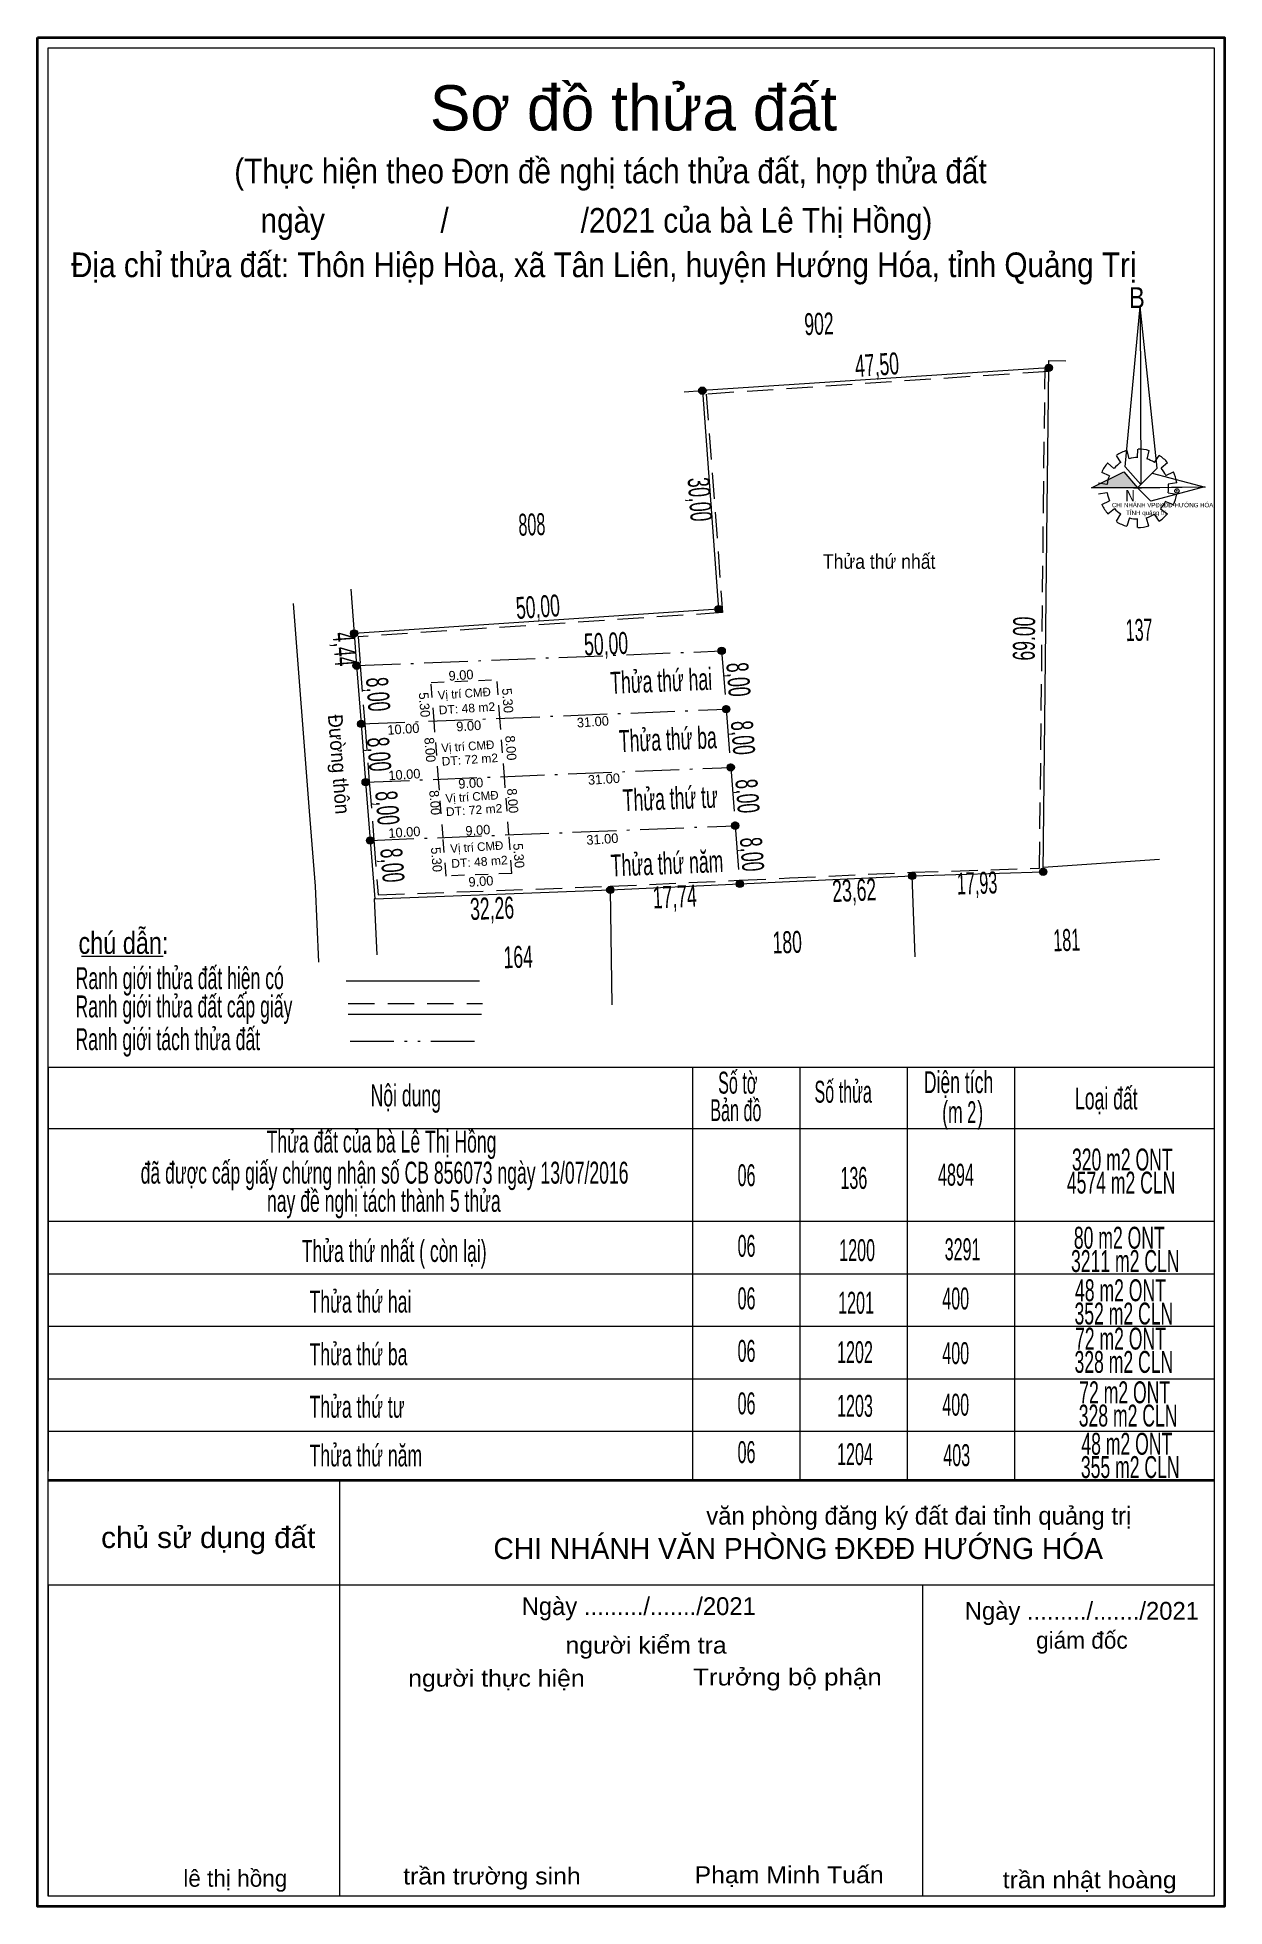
# Model space of a CAD drawing. Header units: metres. Extents: x 549159 to 549322, y 1838528 to 1838784.
import ezdxf
from ezdxf.enums import TextEntityAlignment as Align

# ---------------------------------------------------------------- set-up
doc = ezdxf.new("R2010")
doc.units = ezdxf.units.M
doc.header["$LTSCALE"] = 1.2
doc.header["$PDMODE"] = 32
doc.header["$PDSIZE"] = 0.6
for name, pattern in [('DASH_DOUBLE_DOT', [9.2, 5, -1.2, 0.3, -1.2, 0.3, -1.2]), ('DOT_DASHED', [7.7, 5, -1.2, 0.3, -1.2]), ('MEDIUM_DASHED', [4.5, 3, -1.5]), ('SHORT_DASHED', [2.7, 1.5, -1.2])]:
    doc.linetypes.add(name, pattern=pattern)
for name, color, linetype, lineweight in [('1', 7, 'Continuous', 13), ('10', 7, 'DOT_DASHED', 13), ('17', 7, 'Continuous', 13), ('5', 7, 'Continuous', 35), ('6', 7, 'Continuous', 13), ('63', 7, 'DASH_DOUBLE_DOT', 13)]:
    doc.layers.add(name, color=color, linetype=linetype, lineweight=lineweight)
doc.layers.add('7', color=7, linetype='Continuous')

msp = doc.modelspace()

# ---------------------------------------------------------------- hatches: boundary and pattern name
at = {"layer": '1'}
for points in [[(549298.04, 1838738.82, 1), (549297.04, 1838738.82, 1)], [(549250.64, 1838735.69, 1), (549249.64, 1838735.69, 1)], [(549303.41, 1838722.4), (549307.81, 1838724.56), (549309.7, 1838722.4)], [(549252.87, 1838705.77, 1), (549251.87, 1838705.77, 1)], [(549202.98, 1838702.46, 1), (549201.98, 1838702.46, 1)], [(549203.323, 1838698.037, 1), (549202.323, 1838698.037, 1)], [(549203.323, 1838698.037, 1), (549202.323, 1838698.037, 1)], [(549203.323, 1838698.037, 1), (549202.323, 1838698.037, 1)], [(549253.282, 1838700.058, 1), (549252.282, 1838700.058, 1)], [(549253.902, 1838692.082, 1), (549252.902, 1838692.082, 1)], [(549253.902, 1838692.082, 1), (549252.902, 1838692.082, 1)], [(549253.902, 1838692.082, 1), (549252.902, 1838692.082, 1)], [(549203.942, 1838690.061, 1), (549202.942, 1838690.061, 1)], [(549203.942, 1838690.061, 1), (549202.942, 1838690.061, 1)], [(549203.942, 1838690.061, 1), (549202.942, 1838690.061, 1)], [(549254.521, 1838684.106, 1), (549253.521, 1838684.106, 1)], [(549254.521, 1838684.106, 1), (549253.521, 1838684.106, 1)], [(549254.521, 1838684.106, 1), (549253.521, 1838684.106, 1)], [(549204.562, 1838682.085, 1), (549203.562, 1838682.085, 1)], [(549204.562, 1838682.085, 1), (549203.562, 1838682.085, 1)], [(549204.562, 1838682.085, 1), (549203.562, 1838682.085, 1)], [(549255.14, 1838676.13, 1), (549254.14, 1838676.13, 1)], [(549255.14, 1838676.13, 1), (549254.14, 1838676.13, 1)], [(549255.14, 1838676.13, 1), (549254.14, 1838676.13, 1)], [(549205.181, 1838674.109, 1), (549204.181, 1838674.109, 1)], [(549205.181, 1838674.109, 1), (549204.181, 1838674.109, 1)], [(549205.181, 1838674.109, 1), (549204.181, 1838674.109, 1)], [(549297.27, 1838669.82, 1), (549296.27, 1838669.82, 1)], [(549238.04, 1838667.33, 1), (549237.04, 1838667.33, 1)], [(549255.759, 1838668.154, 1), (549254.759, 1838668.154, 1)], [(549255.759, 1838668.154, 1), (549254.759, 1838668.154, 1)], [(549255.759, 1838668.154, 1), (549254.759, 1838668.154, 1)], [(549279.35, 1838669.25, 1), (549278.35, 1838669.25, 1)]]:
    msp.add_hatch(color=256, dxfattribs=at).paths.add_polyline_path(points)

# ---------------------------------------------------------------- linework, layer by layer
for p, q in [((549297.49, 1838739.81), (549299.89, 1838739.78)), ((549297.49, 1838739.81), (549297.54, 1838738.82)), ((549247.65, 1838735.52), (549250.14, 1838735.69)), ((549307.43, 1838725.87), (549306.8, 1838726.82)), ((549308.23, 1838727.48), (549308.51, 1838726.35)), ((549309.7, 1838726.53), (549309.74, 1838727.7)), ((549311.24, 1838727.48), (549310.96, 1838726.31)), ((549312.01, 1838725.87), (549312.64, 1838726.82)), ((549305.86, 1838724.05), (549304.81, 1838724.48)), ((549305.58, 1838725.8), (549306.45, 1838725.03)), ((549313.8, 1838725.8), (549312.92, 1838725.07)), ((549313.55, 1838724.08), (549314.6, 1838724.59)), ((549304.35, 1838723.06), (549305.51, 1838722.88)), ((549305.51, 1838721.71), (549304.35, 1838721.53)), ((549309.14, 1838722.37), (549310.26, 1838722.37)), ((549315.09, 1838723.06), (549313.9, 1838722.88)), ((549313.9, 1838721.71), (549315.09, 1838721.53)), ((549304.81, 1838720.1), (549305.86, 1838720.61)), ((549306.55, 1838719.52), (549305.65, 1838718.79)), ((549312.85, 1838719.52), (549313.8, 1838718.83)), ((549314.63, 1838720.07), (549313.48, 1838720.5)), ((549306.8, 1838717.8), (549307.39, 1838718.83)), ((549308.58, 1838718.28), (549308.23, 1838717.15)), ((549309.7, 1838716.96), (549309.7, 1838718.1)), ((549310.86, 1838718.28), (549311.21, 1838717.18)), ((549312.64, 1838717.8), (549312.01, 1838718.79)), ((549194.14, 1838706.54), (549196.35, 1838678.1)), ((549202.03, 1838708.49), (549202.48, 1838702.46)), ((549296.78, 1838670.47), (549312.69, 1838671.53)), ((549279.27, 1838658.18), (549278.85, 1838669.27)), ((549237.54, 1838667.33), (549237.75, 1838651.58)), ((549160.61, 1838643.07), (549320.15, 1838643.07)), ((549160.61, 1838643.07), (549160.61, 1838587.73)), ((549248.77, 1838643.07), (549248.77, 1838586.54)), ((549263.46, 1838643.07), (549263.46, 1838586.54)), ((549278.16, 1838643.07), (549278.16, 1838586.54)), ((549292.86, 1838643.07), (549292.86, 1838586.54)), ((549160.61, 1838634.65), (549320.15, 1838634.65)), ((549160.61, 1838621.98), (549320.15, 1838621.98)), ((549160.61, 1838614.78), (549320.15, 1838614.78)), ((549160.61, 1838614.78), (549320.15, 1838614.78)), ((549168.58, 1838614.78), (549320.15, 1838614.78)), ((549160.61, 1838607.59), (549320.15, 1838607.59)), ((549160.61, 1838607.59), (549320.15, 1838607.59)), ((549160.61, 1838600.4), (549320.15, 1838600.4)), ((549160.61, 1838600.4), (549320.15, 1838600.4)), ((549160.61, 1838593.21), (549320.15, 1838593.21)), ((549171.24, 1838586.54), (549320.15, 1838586.54)), ((549200.49, 1838586.54), (549200.49, 1838529.59)), ((549159.14, 1838585.14), (549159.14, 1838528.13)), ((549160.6, 1838572.22), (549160.6, 1838529.59)), ((549160.6, 1838572.21), (549320.15, 1838572.21)), ((549280.27, 1838572.22), (549280.27, 1838529.59))]:
    msp.add_line(p, q, dxfattribs=at)
at = {"layer": '1', "linetype": 'SHORT_DASHED'}
for p, q in [((549213.02, 1838695.75), (549222.02, 1838696.11)), ((549222.43, 1838690.83), (549222.02, 1838696.11)), ((549213.43, 1838690.47), (549213.02, 1838695.75)), ((549224.08, 1838669.59), (549223.67, 1838674.87))]:
    msp.add_line(p, q, dxfattribs=at)
at = {"layer": '1', "lineweight": 35}
msp.add_line((549160.6, 1838586.54), (549320.15, 1838586.54), dxfattribs=at)
at = {"layer": '1'}
for points in [[(549310.05, 1838747.2), (549310.13, 1838722.83), (549308, 1838725.26)], [(549310.05, 1838747.2), (549310.13, 1838722.83), (549312.37, 1838725.09)], [(549303.41, 1838722.4), (549307.81, 1838724.56), (549309.7, 1838722.4)], [(549318.94, 1838722.48), (549309.7, 1838722.4), (549311.7, 1838724.41)], [(549318.87, 1838722.51), (549311.52, 1838720.54), (549309.7, 1838722.4)]]:
    msp.add_lwpolyline(points, close=True, dxfattribs=at)
at = {"layer": '1', "linetype": 'MEDIUM_DASHED'}
msp.add_lwpolyline([(549297.57, 1838738.32), (549250.68, 1838735.22), (549252.91, 1838705.3), (549203.02, 1838701.99), (549203.32, 1838698.08), (549203.94, 1838690.1), (549204.56, 1838682.12), (549205.18, 1838674.15), (549205.76, 1838666.65), (549237.52, 1838667.83), (549255.24, 1838668.65), (549262.05, 1838668.98), (549278.83, 1838669.75), (549296.28, 1838670.3), (549296.83, 1838719.69), (549297.04, 1838738.83)], dxfattribs=at)
at = {"layer": '1', "linetype": 'SHORT_DASHED'}
for points in [[(549223.67, 1838674.87), (549223.05, 1838682.85), (549222.43, 1838690.83)], [(549214.66, 1838674.51), (549214.05, 1838682.49), (549213.43, 1838690.47)], [(549224.08, 1838669.59), (549215.08, 1838669.23), (549214.66, 1838674.51)]]:
    msp.add_lwpolyline(points, dxfattribs=at)
at = {"layer": '1'}
for points in [[(549196.34, 1838678.1), (549197.14, 1838667.83), (549197.62, 1838657.46)], [(549205.3, 1838666.13), (549205.22, 1838666.13), (549205.58, 1838658.43)]]:
    msp.add_lwpolyline(points, dxfattribs=at)
for centre in [(549297.54, 1838738.82), (549250.14, 1838735.69), (549252.37, 1838705.77), (549202.48, 1838702.46), (549202.823, 1838698.037), (549202.823, 1838698.037), (549202.823, 1838698.037), (549252.782, 1838700.058), (549253.402, 1838692.082), (549253.402, 1838692.082), (549253.402, 1838692.082), (549203.442, 1838690.061), (549203.442, 1838690.061), (549203.442, 1838690.061), (549254.021, 1838684.106), (549254.021, 1838684.106), (549254.021, 1838684.106), (549204.062, 1838682.085), (549204.062, 1838682.085), (549204.062, 1838682.085), (549254.64, 1838676.13), (549254.64, 1838676.13), (549254.64, 1838676.13), (549204.681, 1838674.109), (549204.681, 1838674.109), (549204.681, 1838674.109), (549296.77, 1838669.82), (549237.54, 1838667.33), (549255.259, 1838668.154), (549255.259, 1838668.154), (549255.259, 1838668.154), (549278.85, 1838669.25)]:
    msp.add_circle(centre, 0.5, dxfattribs=at)
for centre, major_axis, start_param, end_param in [((549309.721, 1838722.328), (5.395, 0), 1.8495599, 2.1390092), ((549309.721, 1838722.328), (4.228, 0), 1.5698559, 1.8561107), ((549309.721, 1838722.328), (5.395, 0), 1.2792421, 1.5633222), ((549309.721, 1838722.328), (5.395, 0), 0.7105624, 0.9968723), ((549309.721, 1838722.328), (5.395, 0), 2.4395818, 2.7240025), ((549309.721, 1838722.328), (4.228, 0), 2.7236855, 3.0151582), ((549309.721, 1838722.328), (4.228, 0), 2.1337354, 2.4449626), ((549309.721, 1838722.328), (4.228, 0), 1.0027091, 1.2755622), ((549309.721, 1838722.328), (4.228, 0), 0.4267838, 0.7064646), ((549309.721, 1838722.328), (5.395, 0), 0.1390515, 0.4339332), ((549309.721, 1838722.328), (4.228, 0), 3.2822995, 3.5610505), ((549309.721, 1838722.328), (4.228, 0), 6.1355839, 6.4161846), ((549309.721, 1838722.328), (5.395, 0), 5.8523029, 6.1383965), ((549309.721, 1838722.328), (5.395, 0), 3.5698864, 3.8569187), ((549309.721, 1838722.328), (4.228, 0), 3.8607757, 4.1325826), ((549309.721, 1838722.328), (4.228, 0), 5.5613733, 5.8395144), ((549309.69, 1838722.296), (5.395, 0), 4.1470906, 4.4365931), ((549309.721, 1838722.328), (4.228, 0), 4.4385468, 4.71314), ((549309.721, 1838722.328), (5.395, 0), 4.7130101, 4.9976105), ((549309.721, 1838722.328), (4.228, 0), 4.9908713, 5.2893316), ((549309.721, 1838722.328), (5.395, 0), 5.2856142, 5.567987)]:
    msp.add_ellipse(centre, major_axis=major_axis, ratio=0.995001, start_param=start_param, end_param=end_param, dxfattribs=at)
msp.add_point((549315.09, 1838721.96), dxfattribs=at)
at = {"layer": '10'}
for p, q in [((549203.44, 1838690.06), (549253.4, 1838692.08)), ((549253.4, 1838692.08), (549254.02, 1838684.11)), ((549204.06, 1838682.09), (549254.02, 1838684.11)), ((549254.02, 1838684.11), (549254.64, 1838676.13)), ((549204.68, 1838674.11), (549254.64, 1838676.13)), ((549254.64, 1838676.13), (549255.26, 1838668.15))]:
    msp.add_line(p, q, dxfattribs=at)
at = {"layer": '10', "linetype": 'Continuous'}
msp.add_lwpolyline([(549297.54, 1838738.82), (549250.14, 1838735.69), (549252.37, 1838705.77), (549202.48, 1838702.46), (549202.82, 1838698.04), (549203.44, 1838690.06), (549204.06, 1838682.09), (549204.68, 1838674.11), (549205.3, 1838666.13), (549237.54, 1838667.33), (549255.26, 1838668.15), (549262.07, 1838668.48), (549278.85, 1838669.25), (549296.77, 1838669.82), (549297.33, 1838719.68)], close=True, dxfattribs=at)
at = {"layer": '10'}
msp.add_lwpolyline([(549202.82, 1838698.04), (549252.78, 1838700.06), (549253.4, 1838692.08)], dxfattribs=at)
at = {"layer": '17'}
msp.add_line((549165.19, 1838658.25), (549176.34, 1838658.25), dxfattribs=at)
at = {"layer": '5'}
msp.add_lwpolyline([(549159.17, 1838784.06), (549321.61, 1838784.06), (549321.61, 1838528.13), (549159.17, 1838528.13)], close=True, dxfattribs=at)
at = {"layer": '5', "lineweight": 13}
msp.add_lwpolyline([(549320.16, 1838586.55), (549320.16, 1838529.58), (549160.61, 1838529.58), (549160.61, 1838782.62), (549320.16, 1838782.62)], close=True, dxfattribs=at)
at = {"layer": '6'}
for p, q in [((549201.39, 1838654.89), (549219.64, 1838654.89)), ((549201.69, 1838650.33), (549219.9, 1838650.33))]:
    msp.add_line(p, q, dxfattribs=at)
at = {"layer": '6', "linetype": 'MEDIUM_DASHED'}
msp.add_line((549201.69, 1838651.79), (549220.06, 1838651.79), dxfattribs=at)
at = {"layer": '63'}
msp.add_line((549201.94, 1838646.62), (549220.29, 1838646.62), dxfattribs=at)

# ---------------------------------------------------------------- texts
at = {"layer": '1'}
msp.add_text('Sơ đồ thửa đất', height=6.202, dxfattribs=at).set_placement((549240.72, 1838771.31), align=Align.CENTER)
for s, height, width, p in [('B', 2.86, 0.85, (549308.52, 1838747)), ('N', 1.588, 0.85, (549308.03, 1838720.52)), ('TỈNH quảng trị', 0.601, 1.05, (549308.13, 1838718.66))]:
    msp.add_text(s, height=height, dxfattribs=dict(at, width=width)).set_placement(p)
msp.add_text('CHI NHÁNH VPĐKĐĐ-HƯỚNG HÓA', height=0.6009, dxfattribs=at).set_placement((549306.19, 1838719.72))
at = {"layer": '1', "width": 0.9}
msp.add_text('Thửa thứ nhất', height=2, dxfattribs=at).set_placement((549274.335, 1838711.3), align=Align.CENTER)
at = {"layer": '1', "width": 0.95}
msp.add_text('Đường thôn', height=2, rotation=274.454, dxfattribs=at).set_placement((549199.419, 1838684.463), align=Align.CENTER)
at = {"layer": '1'}
for s, height, p in [('văn phòng đăng ký đất đai tỉnh quảng trị', 2.445, (549308.84, 1838580.43)), ('CHI NHÁNH VĂN PHÒNG ĐKĐĐ HƯỚNG HÓA', 2.888, (549304.97, 1838575.72)), ('giám đốc', 2.31, (549308.35, 1838563.45)), ('lê thị hồng', 2.306, (549193.34, 1838530.85))]:
    msp.add_text(s, height=height, dxfattribs=at).set_placement(p, align=Align.RIGHT)
for s, height, width, p in [('chủ sử dụng đất', 2.888, 1.05, (549197.18, 1838577.23)), ('người kiểm tra', 2.31, 1.1, (549253.47, 1838562.77)), ('người thực hiện', 2.31, 1.1, (549234.04, 1838558.25)), ('Trưởng bộ phận', 2.31, 1.15, (549274.7, 1838558.41)), ('trần trường sinh', 2.306, 1.1, (549233.49, 1838531.16)), ('Phạm Minh Tuấn', 2.31, 1.1, (549274.95, 1838531.34)), ('trần nhật hoàng', 2.31, 1.1, (549315.05, 1838530.65))]:
    msp.add_text(s, height=height, dxfattribs=dict(at, width=width)).set_placement(p, align=Align.RIGHT)
at = {"layer": '5'}
for s, height, rotation, width, p in [('902', 3, 1.758, 0.6, (549266.144, 1838743.35)), ('47,50', 3, 3.778, 0.6, (549274.136, 1838737.759)), ('30,00', 3, 274.262, 0.6, (549248.335, 1838720.686)), ('808', 3, 1.758, 0.55, (549226.854, 1838715.879)), ('50,00', 3, 3.796, 0.6, (549227.731, 1838704.62)), ('69.00', 3, 89.357, 0.6, (549295.653, 1838701.733)), ('137', 3, 1.758, 0.55, (549309.954, 1838701.439)), ('4,44', 3, 274.438, 0.6, (549199.724, 1838700.181)), ('50,00', 3, 2.316, 0.6, (549237.024, 1838699.55)), ('8,00', 3, 274.438, 0.6, (549253.594, 1838696.021)), ('8,00', 3, 274.438, 0.6, (549204.284, 1838694.001)), ('Thửa thứ hai', 3, 2.316, 0.6, (549244.559, 1838694.457)), ('DT: 48 m2', 1.18, 3.796, 1.05, (549217.961, 1838691.607)), ('8,00', 3, 274.438, 0.6, (549204.423, 1838685.791)), ('Thửa thứ ba', 3, 2.316, 0.6, (549245.474, 1838686.473)), ('8,00', 3, 274.438, 0.6, (549254.214, 1838688.051)), ('DT: 72 m2', 1.18, 3.796, 1.05, (549218.361, 1838684.597)), ('8,00', 3, 274.438, 0.6, (549205.554, 1838678.441)), ('Thửa thứ tư', 3, 2.316, 0.6, (549245.804, 1838678.356)), ('8,00', 3, 274.438, 0.6, (549254.834, 1838680.071)), ('DT: 72 m2', 1.18, 3.796, 1.05, (549218.941, 1838677.687)), ('8,00', 3, 274.438, 0.6, (549206.234, 1838670.591)), ('Thửa thứ năm', 3, 2.316, 0.6, (549245.364, 1838669.474)), ('8,00', 3, 274.439, 0.6, (549255.454, 1838672.091)), ('DT: 48 m2', 1.18, 3.796, 1.05, (549219.671, 1838670.597)), ('17,74', 3, 2.661, 0.6, (549246.43, 1838664.919)), ('23,62', 3, 2.627, 0.6, (549270.986, 1838665.796)), ('17,93', 3, 1.758, 0.55, (549287.784, 1838666.779)), ('32,26', 3, 2.126, 0.6, (549221.419, 1838663.32)), ('180', 3, 1.758, 0.6, (549261.799, 1838658.68)), ('181', 3, 1.758, 0.55, (549300.049, 1838658.977)), ('164', 3, 1.758, 0.6, (549224.979, 1838656.66))]:
    msp.add_text(s, height=height, rotation=rotation, dxfattribs=dict(at, width=width)).set_placement(p, align=Align.CENTER)
for s, height, rotation, p in [('9.00', 1.31, 3.796, (549217.157, 1838696.091)), ('5.30', 1.312, 274.439, (549211.46, 1838692.631)), ('Vị trí CMĐ', 1.18, 3.796, (549217.596, 1838693.639)), ('5.30', 1.312, 274.439, (549222.85, 1838693.211)), ('31.00', 1.31, 3.796, (549235.197, 1838689.712)), ('10.00', 1.31, 3.796, (549209.267, 1838688.712)), ('8.00', 1.312, 274.439, (549212.22, 1838686.471)), ('9.00', 1.31, 3.796, (549218.207, 1838689.141)), ('8.00', 1.312, 274.439, (549223.29, 1838686.721)), ('Vị trí CMĐ', 1.18, 3.796, (549218.076, 1838686.419)), ('10.00', 1.31, 3.796, (549209.407, 1838682.482)), ('31.00', 1.31, 3.796, (549236.717, 1838681.862)), ('8.00', 1.312, 274.439, (549212.89, 1838679.236)), ('Vị trí CMĐ', 1.18, 3.796, (549218.656, 1838679.509)), ('9.00', 1.31, 3.796, (549218.487, 1838681.301)), ('8.00', 1.312, 274.439, (549223.54, 1838679.491)), ('10.00', 1.31, 3.796, (549209.407, 1838674.582)), ('9.00', 1.31, 3.796, (549219.457, 1838674.861)), ('5.30', 1.312, 274.439, (549213.12, 1838671.441)), ('Vị trí CMĐ', 1.18, 3.796, (549219.306, 1838672.629)), ('5.30', 1.312, 274.439, (549224.37, 1838671.981)), ('31.00', 1.31, 3.796, (549236.497, 1838673.642)), ('9.00', 1.31, 3.796, (549219.877, 1838667.861))]:
    msp.add_text(s, height=height, rotation=rotation, dxfattribs=at).set_placement(p, align=Align.CENTER)
at = {"layer": '6'}
for s, width, p in [('chú dẫn:', 0.8, (549164.76, 1838658.58)), ('Ranh giới thửa đất hiện có ', 0.6, (549164.38, 1838653.75)), ('Ranh giới thửa đất cấp giấy', 0.6, (549164.35, 1838649.88)), ('Ranh giới tách thửa đất', 0.6, (549164.35, 1838645.4)), ('Số tờ', 0.55, (549252.3, 1838639.44)), ('Diện tích', 0.6, (549280.45, 1838639.51)), ('Nội dung', 0.6, (549204.74, 1838637.7)), ('Số thửa', 0.55, (549265.48, 1838638.2)), ('Loại đất', 0.6, (549301.14, 1838637.28)), ('Bản đồ', 0.55, (549251.23, 1838635.68)), ('(m   )', 0.6, (549282.96, 1838635.4)), ('2', 0.55, (549286.39, 1838635.4)), ('Thửa đất của bà Lê Thị Hồng', 0.6, (549190.51, 1838631.38)), ('320 m2 ONT', 0.6, (549300.72, 1838628.92)), (' đã được cấp giấy chứng nhận số CB 856073 ngày 13/07/2016', 0.6, (549172.6, 1838627.12)), ('06', 0.55, (549254.96, 1838626.77)), ('136', 0.55, (549269.03, 1838626.4)), ('4894', 0.55, (549282.39, 1838626.84)), ('4574 m2 CLN', 0.6, (549300.02, 1838625.76)), ('nay đề nghị tách thành 5 thửa', 0.6, (549190.56, 1838623.26)), ('Thửa thứ nhất ( còn lại)', 0.6, (549195.32, 1838616.4)), ('06', 0.55, (549254.96, 1838617.1)), ('1200', 0.55, (549268.87, 1838616.51)), ('3291', 0.55, (549283.3, 1838616.63)), ('80 m2 ONT', 0.6, (549300.98, 1838618.21)), ('3211 m2 CLN', 0.6, (549300.59, 1838615.02)), ('48 m2 ONT', 0.6, (549301.14, 1838611.02)), ('Thửa thứ hai', 0.6, (549196.39, 1838609.46)), ('06', 0.55, (549254.96, 1838609.91)), ('1201', 0.55, (549268.72, 1838609.31)), ('400', 0.55, (549282.97, 1838609.89)), ('352 m2 CLN', 0.6, (549301.07, 1838607.83)), ('72 m2 ONT', 0.6, (549301.14, 1838604.4)), ('Thửa thứ ba', 0.6, (549196.39, 1838602.26)), ('06', 0.55, (549254.96, 1838602.72)), ('1202', 0.55, (549268.57, 1838602.54)), ('400', 0.55, (549282.97, 1838602.41)), ('328 m2 CLN', 0.6, (549301.07, 1838601.21)), ('06', 0.55, (549254.96, 1838595.53)), ('72 m2 ONT', 0.6, (549301.72, 1838597.05)), ('Thửa thứ tư', 0.6, (549196.39, 1838595.07)), ('1203', 0.55, (549268.57, 1838595.2)), ('400', 0.55, (549282.97, 1838595.35)), ('328 m2 CLN', 0.6, (549301.65, 1838593.86)), ('Thửa thứ năm', 0.6, (549196.39, 1838588.4)), ('06', 0.55, (549254.96, 1838588.86)), ('1204', 0.55, (549268.57, 1838588.58)), ('403', 0.55, (549283.11, 1838588.44)), ('48 m2 ONT', 0.6, (549302.01, 1838590)), ('355 m2 CLN', 0.6, (549301.94, 1838586.81))]:
    msp.add_text(s, height=3, dxfattribs=dict(at, width=width)).set_placement(p)
for p in [(549241.435, 1838568.05), (549302.075, 1838567.41)]:
    msp.add_text('Ngày ........./......./2021', height=2.436, dxfattribs=at).set_placement(p, align=Align.CENTER)
at = {"layer": '7', "width": 0.9}
for s, height, p in [('(Thực hiện theo Đơn đề nghị tách thửa đất, hợp thửa đất ', 3.377, (549238.13, 1838764.08)), ('ngày              /                /2021 của bà Lê Thị Hồng)', 3.377, (549235.645, 1838757.32)), ('Địa chỉ thửa đất: Thôn Hiệp Hòa, xã Tân Liên, huyện Hướng Hóa, tỉnh Quảng Trị', 3.38, (549236.65, 1838751.23))]:
    msp.add_text(s, height=height, dxfattribs=at).set_placement(p, align=Align.CENTER)

doc.saveas('drawing.dxf')
